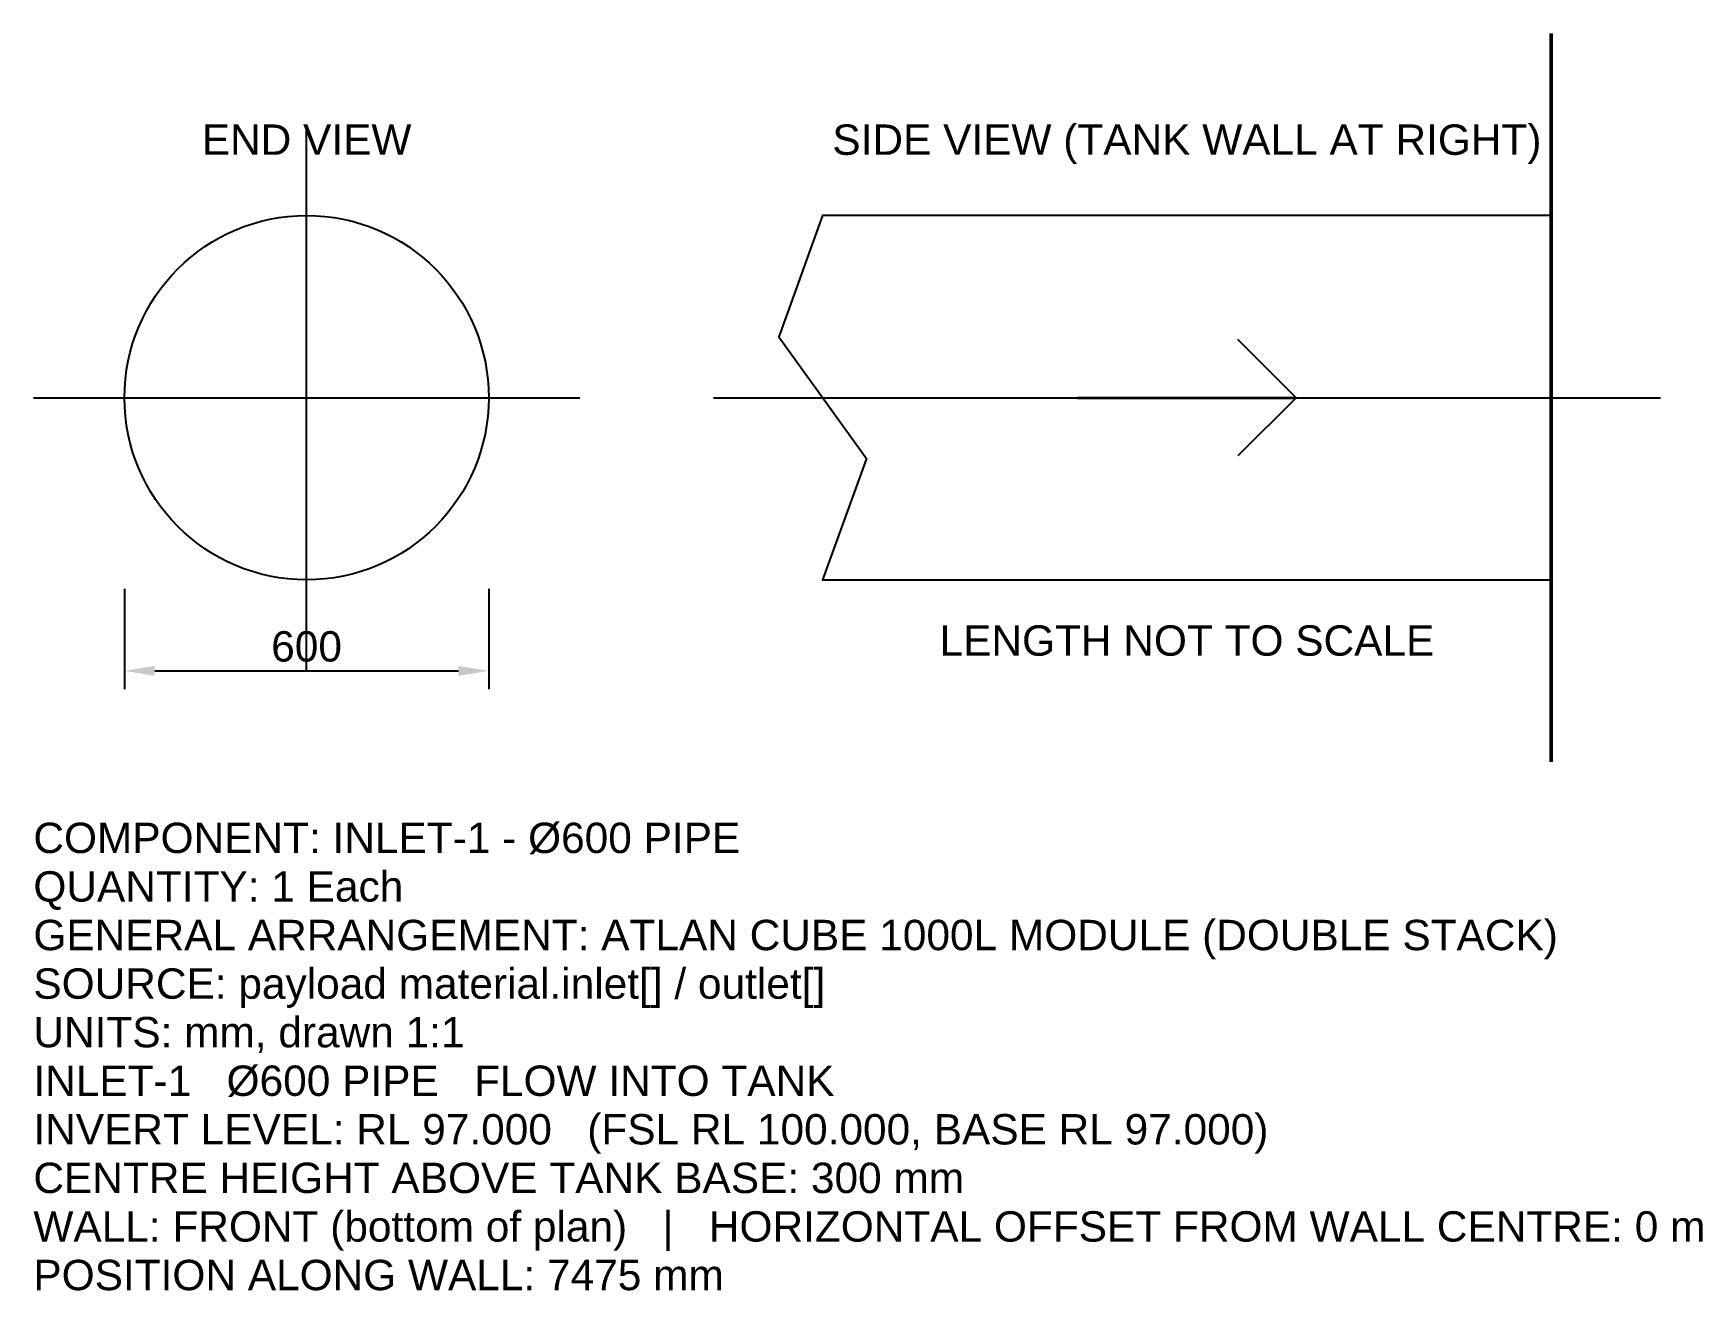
# Model space of a CAD drawing. Header units: millimetres. Extents: x -450 to 2299, y -1471 to 600.
import ezdxf
from ezdxf.enums import TextEntityAlignment as Align

# ---------------------------------------------------------------- set-up
doc = ezdxf.new("R2010")
doc.units = ezdxf.units.MM
for name, color, linetype in [('ANNOTATIONS', 7, 'Continuous'), ('CENTRELINE', 1, 'Continuous'), ('DIMENSIONS', 7, 'Continuous'), ('FLOW', 5, 'Continuous'), ('OUTLINE', 7, 'Continuous'), ('SYMBOL', 7, 'Continuous'), ('TITLE', 7, 'Continuous')]:
    doc.layers.add(name, color=color, linetype=linetype)
doc.styles.add('ARIAL', font='arial.ttf')
doc.dimstyles.get("Standard").update_dxf_attribs({"dimtxt": 2.5, "dimasz": 2.5, "dimexe": 1.25, "dimexo": 0.625, "dimtad": 1, "dimcen": 2.5, "dimazin": 3, "dimtfac": 1, "dimtmove": 0, "dimatfit": 3})

msp = doc.modelspace()

# ---------------------------------------------------------------- linework, layer by layer
at = {"layer": 'CENTRELINE'}
for p, q in [((0, -450), (0, 450)), ((-450, 0), (450, 0)), ((670, 0), (2230, 0))]:
    msp.add_line(p, q, dxfattribs=at)
at = {"layer": 'FLOW'}
for q in [(1534, 96), (1534, -96)]:
    msp.add_line((1630, 0), q, dxfattribs=at)
at = {"layer": 'FLOW', "lineweight": 35}
msp.add_line((1270, 0), (1630, 0), dxfattribs=at)
at = {"layer": 'OUTLINE', "lineweight": 50}
msp.add_line((2050, -600), (2050, 600), dxfattribs=at)
at = {"layer": 'SYMBOL'}
msp.add_lwpolyline([(2050, 300), (850, 300), (778, 100), (922, -100), (850, -300), (2050, -300)], dxfattribs=at)
msp.add_circle((0, 0), 300, dxfattribs=at)

# ---------------------------------------------------------------- texts
at = {"layer": 'ANNOTATIONS', "style": 'ARIAL'}
msp.add_text('LENGTH NOT TO SCALE', height=50, dxfattribs=at).set_placement((1450, -425), align=Align.CENTER)
at = {"layer": 'TITLE', "style": 'ARIAL'}
for s, p in [('END VIEW', (0, 400)), ('SIDE VIEW (TANK WALL AT RIGHT)', (1450, 400))]:
    msp.add_text(s, height=50, dxfattribs=at).set_placement(p, align=Align.CENTER)
for s, p in [('COMPONENT: INLET-1 - Ø600 PIPE', (-450, -750)), ('QUANTITY: 1 Each', (-450, -830)), ('GENERAL ARRANGEMENT: ATLAN CUBE 1000L MODULE (DOUBLE STACK)', (-450, -910)), ('SOURCE: payload material.inlet[] / outlet[]', (-450, -990)), ('UNITS: mm, drawn 1:1', (-450, -1070)), ('INLET-1   Ø600 PIPE   FLOW INTO TANK', (-450, -1150)), ('INVERT LEVEL: RL 97.000   (FSL RL 100.000, BASE RL 97.000)', (-450, -1230)), ('CENTRE HEIGHT ABOVE TANK BASE: 300 mm', (-450, -1310)), ('WALL: FRONT (bottom of plan)   |   HORIZONTAL OFFSET FROM WALL CENTRE: 0 m', (-450, -1390)), ('POSITION ALONG WALL: 7475 mm', (-450, -1470))]:
    msp.add_text(s, height=50, dxfattribs=at).set_placement(p)

# ---------------------------------------------------------------- dimensions: what is measured, and where the dimension line sits
at = {"layer": 'DIMENSIONS'}
msp.add_linear_dim(base=(-300, -450), p1=(-300, -300), p2=(300, -300), dimstyle='Standard', override={"dimtxt": 50, "dimasz": 50, "dimexe": 30, "dimexo": 15, "dimgap": 15, "dimtad": 1, "dimdec": 0, "dimtxsty": 'ARIAL', "dimclrd": 7, "dimclre": 7, "dimclrt": 7}, dxfattribs=at).render()

doc.saveas('drawing.dxf')
